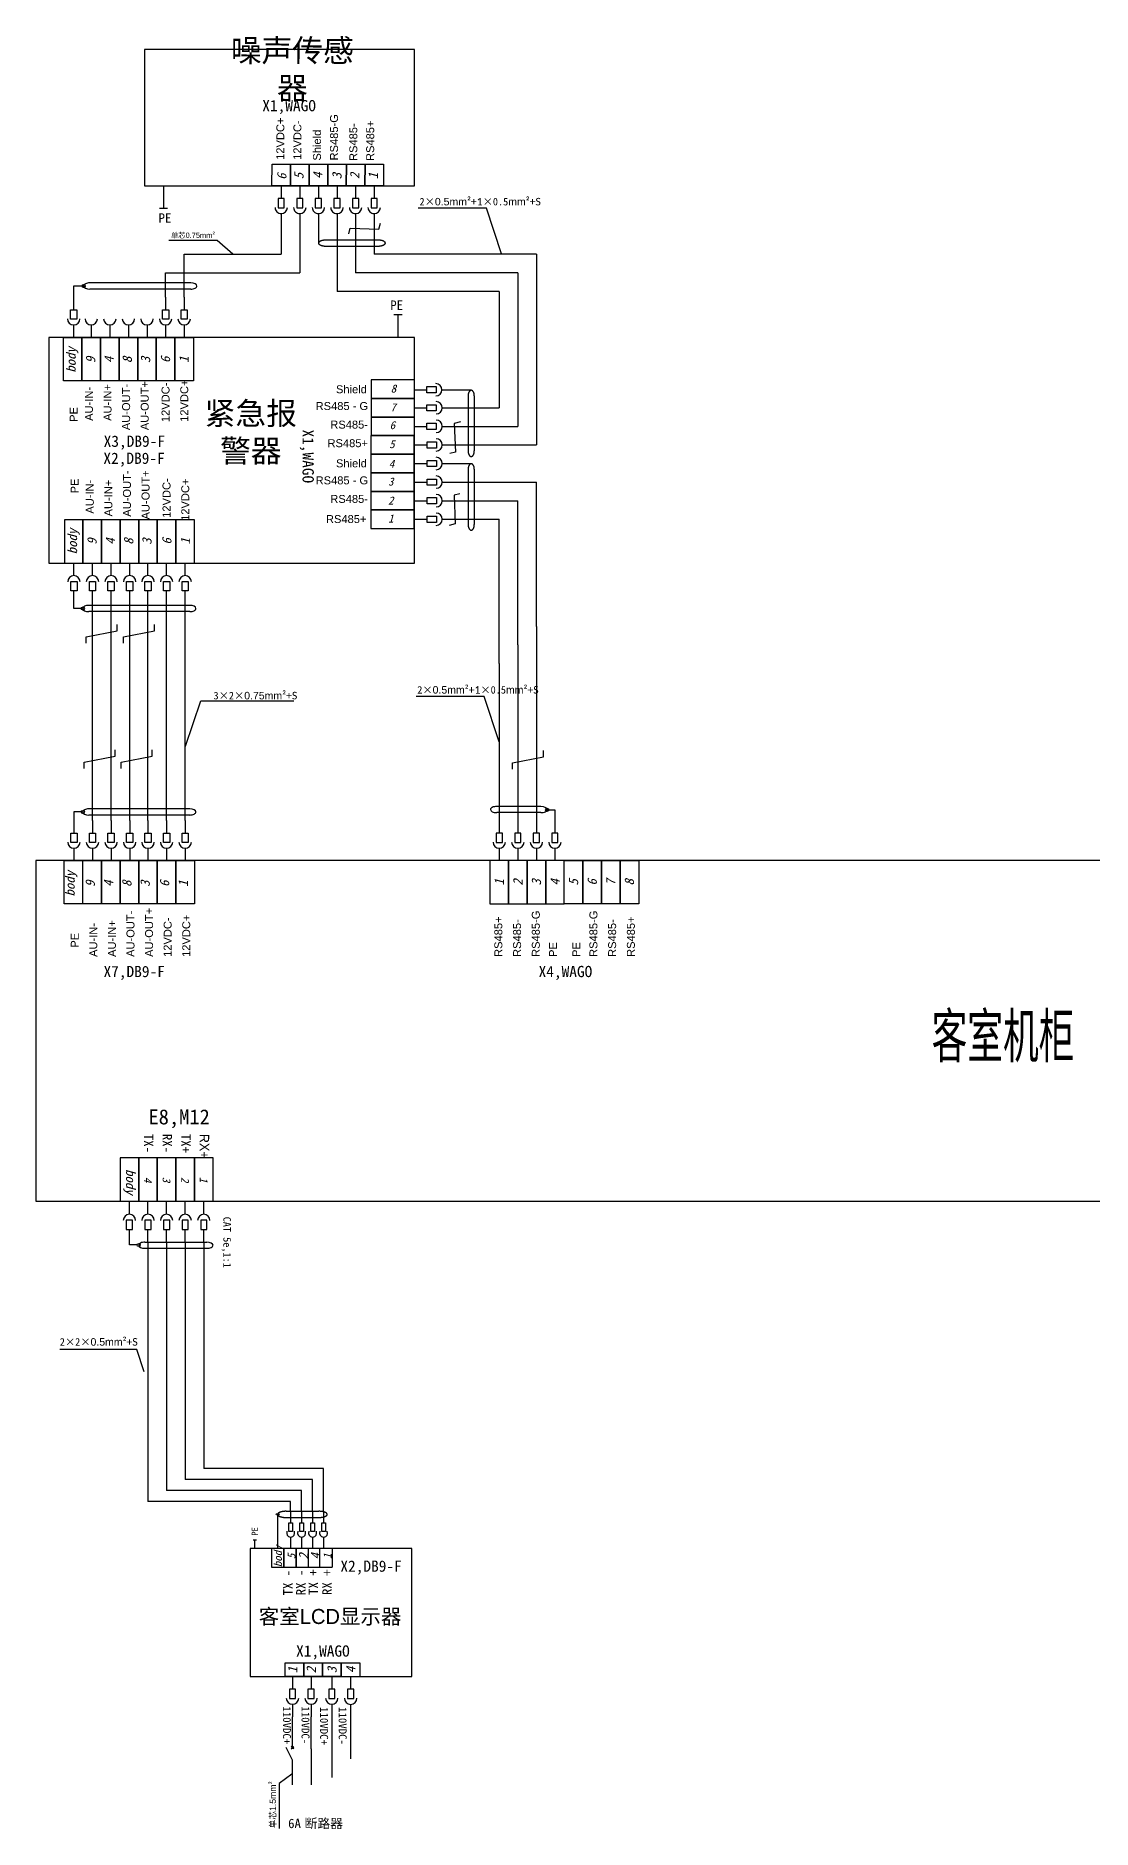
# Model space of a CAD drawing. Header units: millimetres. Extents: x -9110 to 102990, y -380 to 207980.
# Drawn here: x 20052 to 27552, y 13730 to 26469 of the extents above; entities that cross this region are included whole.
import ezdxf

# ---------------------------------------------------------------- set-up
doc = ezdxf.new("R2010")
doc.units = ezdxf.units.MM
doc.header["$LTSCALE"] = 1000
doc.header["$MEASUREMENT"] = 0
doc.linetypes.add('DASHED', pattern=[0.75, 0.5, -0.25])
doc.layers.add('电气', color=7, linetype='Continuous')
doc.layers.add('连接线', color=7, linetype='Continuous')
doc.styles.add('HORIZONTALGBCBIG', font='txt.shx', dxfattribs={"bigfont": 'gbcbig.shx'})
doc.styles.get("Standard").update_dxf_attribs({"font": 'simhei.ttf'})
doc.styles.add('STYLE1', font='txt.shx')
doc.dimstyles.get("Standard").update_dxf_attribs({"dimscale": 2, "dimtxt": 2.5, "dimasz": 2.5, "dimexe": 1.2, "dimexo": 0, "dimgap": 1.2, "dimtad": 0, "dimtih": 1, "dimtoh": 1, "dimzin": 12, "dimdsep": 46, "dimtxsty": 'STYLE1', "dimcen": 0.09, "dimadec": 0, "dimazin": 3, "dimtfac": 1, "dimtofl": 0, "dimtmove": 0, "dimatfit": 3, "dimfxl": 1.2, "dimtolj": 1, "dimtzin": 0, "dimarcsym": 0})

msp = doc.modelspace()

# ---------------------------------------------------------------- linework, layer by layer
at = {"color": 9, "linetype": 'Continuous'}
for p, q in [((21794, 25404), (21794, 25316)), ((21926, 25404), (21926, 25316)), ((22058, 25404), (22058, 25316)), ((22190, 25404), (22190, 25316)), ((22322, 25404), (22322, 25316)), ((22454, 25404), (22454, 25316)), ((21794, 25206), (21794, 25118)), ((21926, 25206), (21926, 25118)), ((22058, 25206), (22058, 25118)), ((22190, 25206), (22190, 25118)), ((22322, 25206), (22322, 25118)), ((22454, 25206), (22454, 25118)), ((20320, 24613), (20320, 24525)), ((20973, 24613), (20973, 24525)), ((21105, 24613), (21105, 24525)), ((20320, 24415), (20320, 24327)), ((20445, 24415), (20445, 24327)), ((20577, 24415), (20577, 24327)), ((20709, 24415), (20709, 24327)), ((20841, 24415), (20841, 24327)), ((20973, 24415), (20973, 24327)), ((21105, 24415), (21105, 24327)), ((22737, 23955), (22825, 23955)), ((22935, 23955), (23023, 23955)), ((22739, 23827), (22827, 23827)), ((22937, 23827), (23025, 23827)), ((22739, 23695), (22827, 23695)), ((22937, 23695), (23025, 23695)), ((22739, 23563), (22827, 23563)), ((22937, 23563), (23025, 23563)), ((22739, 23431), (22827, 23431)), ((22937, 23431), (23025, 23431)), ((22739, 23299), (22827, 23299)), ((22937, 23299), (23025, 23299)), ((22739, 23167), (22827, 23167)), ((22937, 23167), (23025, 23167)), ((22739, 23035), (22827, 23035)), ((22937, 23035), (23025, 23035)), ((20322, 22635), (20322, 22723)), ((20454, 22635), (20454, 22723)), ((20586, 22635), (20586, 22723)), ((20718, 22635), (20718, 22723)), ((20848, 22635), (20848, 22723)), ((20980, 22635), (20980, 22723)), ((21112, 22635), (21112, 22723)), ((20322, 22437), (20322, 22525)), ((20454, 22437), (20454, 22525)), ((20586, 22437), (20586, 22525)), ((20718, 22437), (20718, 22525)), ((20848, 22437), (20848, 22525)), ((20980, 22437), (20980, 22525)), ((21112, 22437), (21112, 22525)), ((20322, 20894), (20322, 20806)), ((20454, 20894), (20454, 20806)), ((20586, 20894), (20586, 20806)), ((20718, 20894), (20718, 20806)), ((20848, 20894), (20848, 20806)), ((20980, 20894), (20980, 20806)), ((21112, 20894), (21112, 20806)), ((23342, 20896), (23342, 20808)), ((23474, 20896), (23474, 20808)), ((23606, 20896), (23606, 20808)), ((23737, 20896), (23737, 20808)), ((20322, 20698), (20322, 20610)), ((20454, 20698), (20454, 20610)), ((20586, 20698), (20586, 20610)), ((20718, 20698), (20718, 20610)), ((20848, 20698), (20848, 20610)), ((20980, 20698), (20980, 20610)), ((21112, 20698), (21112, 20610)), ((23342, 20698), (23342, 20610)), ((23474, 20698), (23474, 20610)), ((23606, 20698), (23606, 20610)), ((23737, 20698), (23737, 20610)), ((20716, 18098), (20716, 18190)), ((20716, 18098), (20716, 18190)), ((20848, 18098), (20848, 18190)), ((20980, 18098), (20980, 18190)), ((21112, 18098), (21112, 18190)), ((21244, 18098), (21244, 18190)), ((20716, 17900), (20716, 17988)), ((20848, 17900), (20848, 17988)), ((20980, 17900), (20980, 17988)), ((21112, 17900), (21112, 17988)), ((21244, 17900), (21244, 17988))]:
    msp.add_line(p, q, dxfattribs=at)
for p, q in [((21794, 25118), (21794, 24917)), ((21926, 25118), (21926, 24785)), ((22190, 25118), (22190, 24653)), ((22322, 25118), (22322, 24785)), ((22454, 25118), (22454, 24917)), ((21105, 24917), (21794, 24917)), ((21105, 24613), (21105, 24917)), ((20973, 24613), (20973, 24785)), ((20973, 24785), (21926, 24785)), ((23026, 23827), (23342, 23827)), ((23026, 23695), (23474, 23695)), ((23025, 23563), (23606, 23563)), ((23026, 23299), (23606, 23299)), ((23606, 22274), (23606, 23299)), ((23026, 23167), (23474, 23167)), ((23474, 22142), (23474, 23167)), ((23025, 23035), (23342, 23035)), ((23342, 22010), (23342, 23035)), ((20454, 20894), (20454, 22437)), ((20586, 20894), (20586, 22437)), ((20718, 20894), (20718, 22437)), ((20848, 20894), (20848, 22437)), ((20980, 20894), (20980, 22437)), ((21112, 20894), (21112, 22437)), ((23606, 22274), (23606, 20896)), ((23474, 22142), (23474, 20896)), ((23342, 22010), (23342, 20896)), ((20848, 17900), (20848, 16057)), ((20980, 17900), (20980, 16135)), ((21112, 17900), (21112, 16213)), ((21244, 17900), (21244, 16291)), ((22017, 16213), (21112, 16213)), ((22095, 16291), (21244, 16291)), ((22017, 15987), (22017, 16213)), ((22095, 15987), (22095, 16291)), ((21861, 16057), (20848, 16057)), ((21939, 16135), (20980, 16135)), ((21861, 15987), (21861, 16057)), ((21939, 15987), (21939, 16135)), ((21813, 15591), (22156, 15591)), ((22153, 14528), (22153, 14096)), ((22287, 14528), (22287, 14230))]:
    msp.add_line(p, q)
at = {"color": 112, "linetype": 'DASHED'}
for p, q in [((22100, 25019), (22492, 25019)), ((22100, 24975), (22492, 24975)), ((23121, 23912), (23121, 23520)), ((23165, 23912), (23165, 23520)), ((23121, 23390), (23121, 22997)), ((23165, 23390), (23165, 22997)), ((21828, 15988), (22062, 15988)), ((21828, 15944), (22062, 15944))]:
    msp.add_line(p, q, dxfattribs=at)
at = {"color": 112, "linetype": 'Continuous'}
for p, q in [((21151, 24714), (20435, 24714)), ((21151, 24670), (20436, 24670)), ((21144, 22423), (20428, 22423)), ((21144, 22379), (20429, 22379)), ((21144, 20978), (20428, 20978)), ((21144, 20934), (20429, 20934)), ((23638, 20995), (23324, 20995)), ((23638, 20951), (23324, 20951)), ((20826, 17900), (21266, 17900)), ((20826, 17856), (21266, 17856)), ((21769, 15723), (21769, 15967))]:
    msp.add_line(p, q, dxfattribs=at)
at = {"color": 165, "linetype": 'Continuous'}
for p, q in [((21861, 15987), (21861, 15908)), ((21939, 15987), (21939, 15908)), ((22017, 15987), (22017, 15908)), ((22095, 15987), (22095, 15908)), ((21861, 15805), (21861, 15723)), ((21939, 15805), (21939, 15723)), ((22017, 15805), (22017, 15723)), ((22095, 15805), (22095, 15723))]:
    msp.add_line(p, q, dxfattribs=at)
at = {"color": 2}
for p, q in [((21594, 15786), (21618, 15786)), ((21606, 15723), (21606, 15786))]:
    msp.add_line(p, q, dxfattribs=at)
at = {"color": 7, "linetype": 'Continuous'}
for p, q in [((21823, 14911), (22219, 14911)), ((21874, 14815), (21874, 14727)), ((22006, 14815), (22006, 14727)), ((22153, 14815), (22153, 14727)), ((22287, 14814), (22287, 14726)), ((21874, 14617), (21874, 14529)), ((22006, 14617), (22006, 14529)), ((22153, 14617), (22153, 14529)), ((22287, 14616), (22287, 14528))]:
    msp.add_line(p, q, dxfattribs=at)
msp.add_lwpolyline([(20824, 25404), (22740, 25404), (22740, 26372), (20824, 26372)], close=True)
at = {"color": 9, "linetype": 'Continuous'}
for points in [[(21728, 25404), (21729, 25558), (21861, 25558), (21860, 25404)], [(21860, 25404), (21861, 25558), (21993, 25558), (21992, 25404)], [(21992, 25404), (21993, 25558), (22125, 25558), (22124, 25404)], [(22124, 25404), (22125, 25558), (22257, 25558), (22256, 25404)], [(22256, 25404), (22257, 25558), (22389, 25558), (22388, 25404)], [(22388, 25404), (22389, 25558), (22521, 25558), (22520, 25404)], [(21772, 25248), (21816, 25248), (21816, 25314), (21772, 25314)], [(21904, 25247), (21948, 25247), (21948, 25313), (21904, 25313)], [(22036, 25247), (22080, 25247), (22080, 25313), (22036, 25313)], [(22168, 25248), (22212, 25248), (22212, 25314), (22168, 25314)], [(22300, 25248), (22344, 25248), (22344, 25314), (22300, 25314)], [(22432, 25248), (22476, 25248), (22476, 25314), (22432, 25314)], [(20342, 24457), (20298, 24457), (20298, 24523), (20342, 24523)], [(20995, 24457), (20951, 24457), (20951, 24523), (20995, 24523)], [(21127, 24457), (21083, 24457), (21083, 24523), (21127, 24523)], [(22740, 24327), (20144, 24327), (20144, 22723), (22740, 22723)], [(20247, 24019), (20247, 24327), (20379, 24327), (20379, 24019)], [(20379, 24019), (20379, 24327), (20511, 24327), (20511, 24019)], [(20511, 24019), (20511, 24327), (20643, 24327), (20643, 24019)], [(20643, 24019), (20643, 24327), (20775, 24327), (20775, 24019)], [(20775, 24019), (20775, 24327), (20907, 24327), (20907, 24019)], [(20907, 24019), (20907, 24327), (21039, 24327), (21039, 24019)], [(21039, 24019), (21039, 24327), (21171, 24327), (21171, 24019)], [(22740, 24025), (22432, 24025), (22432, 23893), (22740, 23893)], [(22893, 23977), (22893, 23933), (22827, 23933), (22827, 23977)], [(22740, 23893), (22432, 23893), (22432, 23761), (22740, 23761)], [(22895, 23849), (22895, 23805), (22829, 23805), (22829, 23849)], [(22740, 23761), (22432, 23761), (22432, 23629), (22740, 23629)], [(22895, 23717), (22895, 23673), (22829, 23673), (22829, 23717)], [(22739, 23629), (22431, 23629), (22431, 23497), (22739, 23497)], [(22896, 23585), (22896, 23541), (22830, 23541), (22830, 23585)], [(22739, 23497), (22431, 23497), (22431, 23365), (22739, 23365)], [(22896, 23453), (22896, 23409), (22830, 23409), (22830, 23453)], [(22739, 23365), (22431, 23365), (22431, 23233), (22739, 23233)], [(22896, 23321), (22896, 23277), (22830, 23277), (22830, 23321)], [(22739, 23233), (22431, 23233), (22431, 23101), (22739, 23101)], [(22896, 23189), (22896, 23145), (22830, 23145), (22830, 23189)], [(22739, 23101), (22431, 23101), (22431, 22969), (22739, 22969)], [(20254, 23031), (20254, 22723), (20386, 22723), (20386, 23031)], [(20386, 23031), (20386, 22723), (20518, 22723), (20518, 23031)], [(20518, 23031), (20518, 22723), (20650, 22723), (20650, 23031)], [(20650, 23031), (20650, 22723), (20782, 22723), (20782, 23031)], [(20782, 23031), (20782, 22723), (20914, 22723), (20914, 23031)], [(20914, 23031), (20914, 22723), (21046, 22723), (21046, 23031)], [(21046, 23031), (21046, 22723), (21178, 22723), (21178, 23031)], [(22896, 23057), (22896, 23013), (22830, 23013), (22830, 23057)], [(20300, 22593), (20344, 22593), (20344, 22527), (20300, 22527)], [(20432, 22593), (20476, 22593), (20476, 22527), (20432, 22527)], [(20564, 22593), (20608, 22593), (20608, 22527), (20564, 22527)], [(20696, 22593), (20740, 22593), (20740, 22527), (20696, 22527)], [(20826, 22593), (20870, 22593), (20870, 22527), (20826, 22527)], [(20958, 22593), (21002, 22593), (21002, 22527), (20958, 22527)], [(21090, 22593), (21134, 22593), (21134, 22527), (21090, 22527)], [(20344, 20740), (20300, 20740), (20300, 20806), (20344, 20806)], [(20476, 20740), (20432, 20740), (20432, 20806), (20476, 20806)], [(20608, 20740), (20564, 20740), (20564, 20806), (20608, 20806)], [(20740, 20740), (20696, 20740), (20696, 20806), (20740, 20806)], [(20870, 20740), (20826, 20740), (20826, 20806), (20870, 20806)], [(21002, 20740), (20958, 20740), (20958, 20806), (21002, 20806)], [(21134, 20740), (21090, 20740), (21090, 20806), (21134, 20806)], [(23320, 20740), (23364, 20740), (23364, 20806), (23320, 20806)], [(23452, 20740), (23496, 20740), (23496, 20806), (23452, 20806)], [(23584, 20740), (23628, 20740), (23628, 20806), (23584, 20806)], [(23715, 20740), (23759, 20740), (23759, 20806), (23715, 20806)], [(20252, 20302), (20252, 20610), (20384, 20610), (20384, 20302)], [(20386, 20302), (20386, 20610), (20518, 20610), (20518, 20302)], [(20518, 20302), (20518, 20610), (20650, 20610), (20650, 20302)], [(20650, 20302), (20650, 20610), (20782, 20610), (20782, 20302)], [(20782, 20302), (20782, 20610), (20914, 20610), (20914, 20302)], [(20914, 20302), (20914, 20610), (21046, 20610), (21046, 20302)], [(21046, 20302), (21046, 20610), (21178, 20610), (21178, 20302)], [(23408, 20302), (23408, 20610), (23276, 20610), (23276, 20302)], [(23540, 20302), (23540, 20610), (23408, 20610), (23408, 20302)], [(23672, 20302), (23672, 20610), (23540, 20610), (23540, 20302)], [(23804, 20302), (23804, 20610), (23672, 20610), (23672, 20302)], [(23804, 20302), (23804, 20610), (23936, 20610), (23936, 20302)], [(23936, 20302), (23936, 20610), (24068, 20610), (24068, 20302)], [(24068, 20302), (24068, 20610), (24200, 20610), (24200, 20302)], [(24200, 20302), (24200, 20610), (24332, 20610), (24332, 20302)], [(20650, 18498), (20650, 18190), (20782, 18190), (20782, 18498)], [(20782, 18498), (20782, 18190), (20914, 18190), (20914, 18498)], [(20914, 18498), (20914, 18190), (21046, 18190), (21046, 18498)], [(21046, 18498), (21046, 18190), (21178, 18190), (21178, 18498)], [(21178, 18498), (21178, 18190), (21310, 18190), (21310, 18498)], [(20738, 18056), (20694, 18056), (20694, 17990), (20738, 17990)], [(20870, 18056), (20826, 18056), (20826, 17990), (20870, 17990)], [(21002, 18056), (20958, 18056), (20958, 17990), (21002, 17990)], [(21134, 18056), (21090, 18056), (21090, 17990), (21134, 17990)], [(21266, 18056), (21222, 18056), (21222, 17990), (21266, 17990)]]:
    msp.add_lwpolyline(points, close=True, dxfattribs=at)
for points in [[(22273, 25062), (22284, 25104), (22487, 25095), (22498, 25138)], [(23066, 23726), (23023, 23715), (23032, 23512), (22990, 23501)], [(23063, 23216), (23021, 23205), (23029, 23002), (22987, 22991)], [(20410, 22155), (20410, 22199), (20630, 22243), (20630, 22287)], [(20674, 22155), (20674, 22199), (20894, 22243), (20894, 22287)], [(20394, 21265), (20394, 21309), (20614, 21353), (20614, 21397)], [(20658, 21265), (20658, 21309), (20878, 21353), (20878, 21397)], [(23436, 21260), (23436, 21304), (23656, 21348), (23656, 21392)]]:
    msp.add_lwpolyline(points, dxfattribs=at)
at = {"color": 112, "linetype": 'Continuous'}
for points in [[(20391, 24692), (20320, 24692), (20320, 24613)], [(20384, 22401), (20322, 22401), (20322, 22478)], [(20384, 20956), (20322, 20956), (20322, 20894)], [(23682, 20971), (23737, 20971), (23737, 20896)], [(20771, 17880), (20716, 17880), (20716, 17955)]]:
    msp.add_lwpolyline(points, dxfattribs=at)
at = {"color": 7, "linetype": 'Continuous'}
for points in [[(20052, 18190), (33787, 18190), (33787, 20610), (20052, 20610)], [(22722, 14815), (22722, 15723), (21574, 15723), (21574, 14815)], [(21852, 14658), (21896, 14658), (21896, 14724), (21852, 14724)], [(21984, 14658), (22028, 14658), (22028, 14724), (21984, 14724)], [(22131, 14658), (22175, 14658), (22175, 14724), (22131, 14724)], [(22265, 14658), (22309, 14658), (22309, 14724), (22265, 14724)]]:
    msp.add_lwpolyline(points, close=True, dxfattribs=at)
at = {"color": 165, "linetype": 'Continuous'}
for points in [[(21874, 15844), (21848, 15844), (21848, 15906), (21874, 15906)], [(21952, 15844), (21926, 15844), (21926, 15906), (21952, 15906)], [(22030, 15844), (22004, 15844), (22004, 15906), (22030, 15906)], [(22108, 15844), (22082, 15844), (22082, 15906), (22108, 15906)]]:
    msp.add_lwpolyline(points, close=True, dxfattribs=at)
at = {"color": 7, "linetype": 'ByBlock', "ltscale": 0.5}
for points in [[(21813, 15723), (21725, 15723), (21725, 15591), (21813, 15591)], [(21900, 15723), (21813, 15723), (21813, 15591), (21900, 15591)]]:
    msp.add_lwpolyline(points, close=True, dxfattribs=at)
for points in [[(21813, 15591), (21813, 15724)], [(21900, 15724), (21900, 15591)], [(21986, 15724), (21986, 15591)], [(22069, 15591), (22069, 15724)], [(22156, 15724), (22156, 15591)]]:
    msp.add_lwpolyline(points)
at = {"color": 7, "linetype": 'Continuous'}
for points in [[(21955, 14911), (21955, 14814), (21823, 14814), (21823, 14911)], [(22087, 14911), (22087, 14814), (21955, 14814), (21955, 14911)], [(22219, 14911), (22219, 14814), (22087, 14814), (22087, 14911)], [(22219, 14814), (22219, 14911), (22351, 14911), (22351, 14814)]]:
    msp.add_lwpolyline(points, dxfattribs=at)
at = {"color": 112, "linetype": 'Continuous'}
for centre in [(20391, 24692), (20385, 22401), (20385, 20956), (23682, 20971), (20782, 17880)]:
    msp.add_circle(centre, 11, dxfattribs=at)
at = {"color": 9, "linetype": 'Continuous'}
for centre, start, end in [((21794, 25250), 180.0597, 270.0597), ((21794, 25250), 270.0597, 0.0597), ((21926, 25250), 180.0597, 270.0597), ((21926, 25250), 270.0597, 0.0597), ((22058, 25250), 180.0597, 270.0597), ((22058, 25250), 270.0597, 0.0597), ((22190, 25250), 180.0597, 270.0597), ((22190, 25250), 270.0597, 0.0597), ((22322, 25250), 180.0597, 270.0597), ((22322, 25250), 270.0597, 0.0597), ((22454, 25250), 180.0597, 270.0597), ((22454, 25250), 270.0597, 0.0597), ((20320, 24459), 180, 270), ((20320, 24459), 270, 0), ((20445, 24459), 180, 270), ((20445, 24459), 270, 0), ((20577, 24459), 180, 270), ((20577, 24459), 270, 0), ((20709, 24459), 180, 270), ((20709, 24459), 270, 0), ((20841, 24459), 180, 270), ((20841, 24459), 270, 0), ((20973, 24459), 180, 270), ((20973, 24459), 270, 0), ((21105, 24459), 180, 270), ((21105, 24459), 270, 0), ((22891, 23955), 0, 90), ((22891, 23955), 270, 0), ((22893, 23827), 0, 90), ((22893, 23827), 270, 0), ((22893, 23695), 0, 90), ((22893, 23695), 270, 0), ((22893, 23563), 0, 90), ((22893, 23563), 270, 0), ((22893, 23431), 0, 90), ((22893, 23431), 270, 0), ((22893, 23299), 0, 90), ((22893, 23299), 270, 0), ((22893, 23167), 0, 90), ((22893, 23167), 270, 0), ((22893, 23035), 0, 90), ((22893, 23035), 270, 0), ((20322, 22591), 90, 180), ((20322, 22591), 0, 90), ((20454, 22591), 90, 180), ((20454, 22591), 0, 90), ((20586, 22591), 90, 180), ((20586, 22591), 0, 90), ((20718, 22591), 90, 180), ((20718, 22591), 0, 90), ((20848, 22591), 90, 180), ((20848, 22591), 0, 90), ((20980, 22591), 90, 180), ((20980, 22591), 0, 90), ((21112, 22591), 90, 180), ((21112, 22591), 0, 90), ((20322, 20742), 180, 270), ((20322, 20742), 270, 0), ((20454, 20742), 180, 270), ((20454, 20742), 270, 0), ((20586, 20742), 180, 270), ((20586, 20742), 270, 0), ((20718, 20742), 180, 270), ((20718, 20742), 270, 0), ((20848, 20742), 180, 270), ((20848, 20742), 270, 0), ((20980, 20742), 180, 270), ((20980, 20742), 270, 0), ((21112, 20742), 180, 270), ((21112, 20742), 270, 0), ((23342, 20742), 180, 270), ((23342, 20742), 270, 0), ((23474, 20742), 180, 270), ((23474, 20742), 270, 0), ((23606, 20742), 180, 270), ((23606, 20742), 270, 0), ((23737, 20742), 180, 270), ((23737, 20742), 270, 0), ((20716, 18054), 90, 180), ((20716, 18054), 0, 90), ((20848, 18054), 90, 180), ((20848, 18054), 0, 90), ((20980, 18054), 90, 180), ((20980, 18054), 0, 90), ((21112, 18054), 90, 180), ((21112, 18054), 0, 90), ((21244, 18054), 90, 180), ((21244, 18054), 0, 90)]:
    msp.add_arc(centre, 44, start, end, dxfattribs=at)
at = {"color": 7, "linetype": 'Continuous'}
for centre, start, end in [((21874, 14661), 180, 270), ((21874, 14661), 270, 0), ((22006, 14661), 180, 270), ((22006, 14661), 270, 0), ((22153, 14661), 180, 270), ((22153, 14661), 270, 0), ((22287, 14660), 180, 270), ((22287, 14660), 270, 0)]:
    msp.add_arc(centre, 44, start, end, dxfattribs=at)
at = {"color": 112, "linetype": 'DASHED', "extrusion": (0, 0, -1)}
for centre, major_axis, start_param, end_param in [((22100, 24997), (-39.2, 0), 0, 1.570796), ((22100, 24997), (-39.2, 0), 4.712389, 6.283185), ((22492, 24997), (39.2, 0), 4.712389, 6.283185), ((22492, 24997), (39.2, 0), 0, 1.570796)]:
    msp.add_ellipse(centre, major_axis=major_axis, ratio=0.560748, start_param=start_param, end_param=end_param, dxfattribs=at)
at = {"color": 112, "linetype": 'Continuous'}
for centre, major_axis, start_param, end_param in [((20435, 24692), (44, 0), 1.570796, 3.141593), ((21151, 24692), (-44, 0), 3.141593, 4.712389), ((20435, 24692), (44, 0), 3.141593, 4.712389), ((21151, 24692), (-44, 0), 1.570796, 3.141593), ((20428, 22401), (44, 0), 1.570796, 3.141593), ((21144, 22401), (-44, 0), 3.141593, 4.712389), ((20428, 22401), (44, 0), 3.141593, 4.712389), ((21144, 22401), (-44, 0), 1.570796, 3.141593), ((20428, 20956), (44, 0), 1.570796, 3.141593), ((20428, 20956), (44, 0), 3.141593, 4.712389), ((21144, 20956), (-44, 0), 3.141593, 4.712389), ((21144, 20956), (-44, 0), 1.570796, 3.141593), ((23324, 20973), (44, 0), 1.570796, 3.141593), ((23324, 20973), (44, 0), 3.141593, 4.712389), ((23638, 20973), (-44, 0), 3.141593, 4.712389), ((23638, 20973), (-44, 0), 1.570796, 3.141593), ((20826, 17878), (44, 0), 1.570796, 3.141593), ((20826, 17878), (44, 0), 3.141593, 4.712389), ((21266, 17878), (-44, 0), 3.141593, 4.712389), ((21266, 17878), (-44, 0), 1.570796, 3.141593)]:
    msp.add_ellipse(centre, major_axis=major_axis, ratio=0.5, start_param=start_param, end_param=end_param, dxfattribs=at)
at = {"color": 112, "linetype": 'DASHED'}
for centre, major_axis, ratio, start_param, end_param in [((23143, 23912), (0, 39.2), 0.560748, 0, 1.570796), ((23143, 23912), (0, 39.2), 0.560748, 4.712389, 6.283185), ((23143, 23520), (0, -39.2), 0.560748, 4.712389, 6.283185), ((23143, 23520), (0, -39.2), 0.560748, 0, 1.570796), ((23143, 23390), (0, 39.2), 0.560748, 0, 1.570796), ((23143, 23390), (0, 39.2), 0.560748, 4.712389, 6.283185), ((23143, 22997), (0, -39.2), 0.560748, 4.712389, 6.283185), ((23143, 22997), (0, -39.2), 0.560748, 0, 1.570796), ((21829, 15966), (-60.5, 0), 0.363636, 4.712389, 6.283185), ((21829, 15966), (-60.5, 0), 0.363636, 0, 1.570796), ((22060, 15966), (60.5, 0), 0.363636, 0, 1.570796), ((22060, 15966), (60.5, 0), 0.363636, 4.712389, 6.283185)]:
    msp.add_ellipse(centre, major_axis=major_axis, ratio=ratio, start_param=start_param, end_param=end_param, dxfattribs=at)
at = {"color": 3, "linetype": 'Continuous'}
msp.add_ellipse((21769, 15967), major_axis=(-11.3, 0), ratio=0.5, dxfattribs=at)
at = {"color": 165, "linetype": 'Continuous'}
for centre, major_axis in [((21874, 15842), (-37.2, -23.4)), ((21848, 15842), (37.2, -23.4)), ((21952, 15842), (-37.2, -23.4)), ((21926, 15842), (37.2, -23.4)), ((22030, 15842), (-37.2, -23.4)), ((22004, 15842), (37.2, -23.4)), ((22108, 15842), (-37.2, -23.4)), ((22082, 15842), (37.2, -23.4))]:
    msp.add_ellipse(centre, major_axis=major_axis, ratio=0.784182, start_param=5.497787, end_param=7.068583, dxfattribs=at)
at = {"layer": '电气', "linetype": 'Continuous'}
for p, q in [((21874, 14221), (21830, 14309)), ((21883, 14300), (21865, 14318)), ((21865, 14300), (21883, 14318)), ((21874, 14045), (21874, 14221))]:
    msp.add_line(p, q, dxfattribs=at)
at = {"layer": '连接线', "color": 2, "linetype": 'Continuous'}
for p, q in [((20958, 25404), (20958, 25245)), ((20929, 25245), (20987, 25245)), ((22653, 24487), (22594, 24487)), ((22653, 24487), (22594, 24487)), ((22624, 24327), (22624, 24487)), ((22624, 24327), (22624, 24487))]:
    msp.add_line(p, q, dxfattribs=at)
at = {"layer": '连接线', "color": 7, "linetype": 'Continuous'}
for p, q in [((21874, 14300), (21874, 14528)), ((22006, 14300), (22006, 14528))]:
    msp.add_line(p, q, dxfattribs=at)
at = {"layer": '连接线', "linetype": 'Continuous'}
msp.add_line((22006, 14300), (22006, 14045), dxfattribs=at)
for points in [[(22058, 25118), (22058, 25057), (22058, 24997)], [(23606, 24917), (22454, 24917)], [(23606, 24917), (23606, 23822), (23606, 23822), (23606, 23563)], [(23474, 24785), (22361, 24785), (22361, 24785), (22322, 24785)], [(23474, 24785), (23474, 23734), (23474, 23734), (23474, 23695)], [(23342, 24653), (22449, 24653), (22449, 24653), (22190, 24653)], [(23342, 24653), (23342, 23827)], [(23022, 23954), (23083, 23954), (23143, 23954)], [(23022, 23431), (23083, 23431), (23143, 23431)]]:
    msp.add_lwpolyline(points, dxfattribs=at)

# ---------------------------------------------------------------- texts
at = {"style": 'HORIZONTALGBCBIG'}
for s, insert, char_height, width, attachment_point, rotation in [('{\\fSystem|b0|i0|c134|p34;噪声传感器\\P}', (21873, 26223), 160.07, 902, 5, 359.9403), ('{\\fSimSun|b0|i0|c134|p2;\\H1x;\\C7;X1,WAGO}', (21850, 25963), 80.04, 902, 5, 359.9403), ('{\\fArial|b0|i0|c0|p34;\\C7;12VDC+}', (21788, 25588), 56.5, 395.45, 4, 89.9403), ('{\\fArial|b0|i0|c0|p34;\\C7;12VDC-}', (21909, 25588), 56.5, 404.8, 4, 89.9403), ('{\\fArial|b0|i0|c0|p34;\\C7;RS485-G}', (22169, 25584), 56.5, 404.8, 4, 89.9403), ('{\\fArial|b0|i0|c0|p34;\\C7;RS485+}', (22426, 25580), 56.5, 404.8, 4, 89.9403), ('{\\fArial|b0|i0|c0|p34;\\C7;Shield }', (22048, 25583), 56.5, 395.45, 4, 89.9403), ('{\\fArial|b0|i0|c0|p34;\\C7;RS485-}', (22306, 25580), 56.5, 395.45, 4, 89.9403), ('{\\fSimSun|b0|i1|c134|p2;\\C7;6}', (21798, 25469), 66.7, 308, 5, 90), ('{\\fSimSun|b0|i1|c134|p2;\\C7;5}', (21920, 25473), 66.7, 308, 5, 90), ('{\\fSimSun|b0|i1|c134|p2;\\C7;4}', (22053, 25476), 66.7, 308, 5, 90), ('{\\fSimSun|b0|i1|c134|p2;\\C7;3}', (22190, 25473), 66.7, 308, 5, 90), ('{\\fSimSun|b0|i1|c134|p2;\\C7;2}', (22316, 25474), 66.7, 308, 5, 90), ('{\\fSimSun|b0|i1|c134|p2;\\C7;1}', (22447, 25473), 66.7, 308, 5, 90), ('{\\fSimSun|b0|i1|c134|p2;\\C7;body}', (20311, 24167), 66.7, 308, 5, 90), ('{\\fSimSun|b0|i1|c134|p2;\\C7;9}', (20441, 24167), 66.7, 308, 5, 90), ('{\\fSimSun|b0|i1|c134|p2;\\C7;4}', (20571, 24167), 66.7, 308, 5, 90), ('{\\fSimSun|b0|i1|c134|p2;\\C7;8}', (20701, 24167), 66.7, 308, 5, 90), ('{\\fSimSun|b0|i1|c134|p2;\\C7;3}', (20831, 24167), 66.7, 308, 5, 90), ('{\\fSimSun|b0|i1|c134|p2;\\H1x;\\C7;6}', (20972, 24168), 66.7, 308, 5, 90), ('{\\fSimSun|b0|i1|c134|p2;\\H1x;\\C7;1}', (21104, 24168), 66.7, 308, 5, 90), ('{\\fArial|b0|i0|c0|p34;\\C7;AU-IN\\H1x;-}', (20429, 23734), 56.5, 440, 4, 90), ('{\\fArial|b0|i0|c0|p34;\\C7;AU-IN\\H1x;+}', (20561, 23734), 56.5, 440, 4, 90), ('{\\fArial|b0|i0|c0|p34;\\C7;AU-OUT\\H1x;-}', (20693, 23668), 56.5, 440, 4, 90), ('{\\fArial|b0|i0|c0|p34;\\C7;AU-OUT\\H1x;+}', (20825, 23668), 56.5, 440, 4, 90), ('{\\fArial|b0|i0|c0|p34;\\H1x;\\C7;12VDC-}', (20973, 23725), 56.5, 268.4, 4, 90), ('{\\fArial|b0|i0|c0|p34;\\H1x;\\C7;12VDC+}', (21106, 23727), 56.5, 290.4, 4, 90), ('{\\fArial|b0|i0|c0|p34;\\C7;PE}', (20320, 23727), 56.5, 220, 4, 90), ('{\\fSimSun|b0|i0|c134|p2;\\H1x;\\C7;X1,WAGO}', (21975, 23482), 80.04, 902, 5, 270), ('{\\fArial|b0|i0|c0|p34;\\C7;PE}', (20327, 23324), 56.5, 220, 6, 90), ('{\\fArial|b0|i0|c0|p34;\\C7;AU-IN\\H1x;-}', (20435, 23316), 56.5, 440, 6, 90), ('{\\fArial|b0|i0|c0|p34;\\C7;AU-IN\\H1x;+}', (20567, 23316), 56.5, 440, 6, 90), ('{\\fArial|b0|i0|c0|p34;\\C7;AU-OUT\\H1x;-}', (20699, 23382), 56.5, 440, 6, 90), ('{\\fArial|b0|i0|c0|p34;\\C7;AU-OUT\\H1x;+}', (20831, 23382), 56.5, 440, 6, 90), ('{\\fArial|b0|i0|c0|p34;\\H1x;\\C7;12VDC-}', (20980, 23326), 56.5, 268.4, 6, 90), ('{\\fArial|b0|i0|c0|p34;\\H1x;\\C7;12VDC+}', (21113, 23324), 56.5, 290.4, 6, 90), ('{\\fSimSun|b0|i1|c134|p2;\\C7;body}', (20321, 22877), 66.7, 308, 5, 90), ('{\\fSimSun|b0|i1|c134|p2;\\C7;9}', (20451, 22877), 66.7, 308, 5, 90), ('{\\fSimSun|b0|i1|c134|p2;\\C7;4}', (20581, 22877), 66.7, 308, 5, 90), ('{\\fSimSun|b0|i1|c134|p2;\\C7;8}', (20711, 22877), 66.7, 308, 5, 90), ('{\\fSimSun|b0|i1|c134|p2;\\C7;3}', (20841, 22877), 66.7, 308, 5, 90), ('{\\fSimSun|b0|i1|c134|p2;\\H1x;\\C7;6}', (20982, 22878), 66.7, 308, 5, 90), ('{\\fSimSun|b0|i1|c134|p2;\\H1x;\\C7;1}', (21114, 22878), 66.7, 308, 5, 90), ('{\\fSimSun|b0|i1|c134|p2;\\C7;body}', (20304, 20446), 66.7, 308, 5, 90), ('{\\fSimSun|b0|i1|c134|p2;\\C7;9}', (20438, 20446), 66.7, 308, 5, 90), ('{\\fSimSun|b0|i1|c134|p2;\\C7;4}', (20568, 20446), 66.7, 308, 5, 90), ('{\\fSimSun|b0|i1|c134|p2;\\C7;8}', (20698, 20446), 66.7, 308, 5, 90), ('{\\fSimSun|b0|i1|c134|p2;\\C7;3}', (20828, 20446), 66.7, 308, 5, 90), ('{\\fSimSun|b0|i1|c134|p2;\\H1x;\\C7;6}', (20966, 20446), 66.7, 308, 5, 90), ('{\\fSimSun|b0|i1|c134|p2;\\H1x;\\C7;1}', (21098, 20446), 66.7, 308, 5, 90), ('{\\fSimSun|b0|i1|c134|p2;\\H1x;\\C7;1}', (23342, 20456), 66.7, 308, 5, 90), ('{\\fSimSun|b0|i1|c134|p2;\\H1x;\\C7;2}', (23474, 20456), 66.7, 308, 5, 90), ('{\\fSimSun|b0|i1|c134|p2;\\C7;3}', (23606, 20456), 66.7, 308, 5, 90), ('{\\fSimSun|b0|i1|c134|p2;\\C7;4}', (23738, 20456), 66.7, 308, 5, 90), ('{\\fSimSun|b0|i1|c134|p2;\\C7;5}', (23870, 20456), 66.7, 308, 5, 90), ('{\\fSimSun|b0|i1|c134|p2;\\C7;6}', (24002, 20456), 66.7, 308, 5, 90), ('{\\fSimSun|b0|i1|c134|p2;\\C7;7}', (24134, 20456), 66.7, 308, 5, 90), ('{\\fSimSun|b0|i1|c134|p2;\\C7;8}', (24266, 20456), 66.7, 308, 5, 90), ('{\\fArial|b0|i0|c0|p34;\\C7;AU-OUT\\H1x;+}', (20856, 19926), 56.5, 440, 4, 90), ('{\\fArial|b0|i0|c0|p34;\\C7;AU-IN\\H1x;-}', (20460, 19926), 56.5, 440, 4, 90), ('{\\fArial|b0|i0|c0|p34;\\C7;AU-IN\\H1x;+}', (20592, 19926), 56.5, 440, 4, 90), ('{\\fArial|b0|i0|c0|p34;\\C7;AU-OUT\\H1x;-}', (20724, 19926), 56.5, 440, 4, 90), ('{\\fArial|b0|i0|c0|p34;\\H1x;\\C7;12VDC-}', (20988, 19926), 56.5, 440, 4, 90), ('{\\fArial|b0|i0|c0|p34;\\H1x;\\C7;12VDC+}', (21120, 19926), 56.5, 440, 4, 90), ('{\\fArial|b0|i0|c0|p34;\\H1x;\\C7;RS485+}', (23336, 19926), 56.5, 440, 4, 90), ('{\\fArial|b0|i0|c0|p34;\\H1x;\\C7;RS485-}', (23469, 19926), 56.5, 440, 4, 90), ('{\\fArial|b0|i0|c0|p34;\\H1x;\\C7;RS485-G}', (23602, 19926), 56.5, 440, 4, 90), ('{\\fArial|b0|i0|c0|p34;\\H1x;\\C7;RS485-G}', (24011, 19926), 56.5, 440, 4, 90), ('{\\fArial|b0|i0|c0|p34;\\H1x;\\C7;RS485-}', (24144, 19926), 56.5, 440, 4, 90), ('{\\fArial|b0|i0|c0|p34;\\H1x;\\C7;RS485+}', (24277, 19926), 56.5, 440, 4, 90), ('{\\fArial|b0|i0|c0|p34;\\C7;PE}', (20328, 19992), 56.5, 440, 4, 90), ('{\\fArial|b0|i0|c0|p34;\\C7;PE}', (23724, 19926), 56.5, 440, 4, 90), ('{\\fArial|b0|i0|c0|p34;\\C7;PE}', (23889, 19926), 56.5, 440, 4, 90), ('\\pxqc;{\\fSimSun|b0|i1|c134|p2;\\H1x;\\C7;body}', (20716, 18482), 66.7, 308, 4, 270), ('{\\fSimSun|b0|i1|c134|p2;\\C7;4}', (20848, 18344), 56.5, 308, 5, 270), ('{\\fSimSun|b0|i1|c134|p2;\\C7;3}', (20980, 18344), 56.5, 308, 5, 270), ('{\\fSimSun|b0|i1|c134|p2;\\C7;2}', (21112, 18344), 56.5, 308, 5, 270), ('{\\fSimSun|b0|i1|c134|p2;\\C7;1}', (21244, 18344), 56.5, 308, 5, 270), ('{\\fSimSun|b0|i0|c134|p2;\\H1x;\\C7;CAT 5e,1:1}', (21403, 17899), 53.36, 462.24, 5, 270), ('{\\fSimSun|b0|i0|c134|p2;\\C2;PE}', (21606, 15815), 44, 122.36, 4, 90), ('{\\fSimSun|b0|i1|c134|p2;\\C7;body}', (21779, 15668), 56.5, 220, 5, 90), ('{\\fSimSun|b0|i1|c134|p2;\\C7;5}', (21867, 15668), 56.5, 220, 5, 90), ('{\\fSimSun|b0|i1|c134|p2;\\H1x;\\C7;2}', (21953, 15668), 66.7, 220, 5, 90), ('{\\fSimSun|b0|i1|c134|p2;\\H1x;\\C7;4}', (22038, 15668), 66.7, 220, 5, 90), ('{\\fSimSun|b0|i1|c134|p2;\\C7;1}', (22123, 15668), 56.5, 220, 5, 90), ('{\\fSimSun|b0|i0|c134|p2;\\H1x;\\C7;TX -}', (21841, 15390), 66.7, 197.45, 4, 90), ('{\\fSimSun|b0|i0|c134|p2;\\C7;RX -}', (21933, 15391), 66.7, 197.45, 4, 90), ('{\\fSimSun|b0|i0|c134|p2;\\C7;TX +}', (22021, 15394), 66.7, 197.45, 4, 90), ('{\\fSimSun|b0|i0|c134|p2;\\C7;RX +}', (22119, 15393), 66.7, 197.45, 4, 90)]:
    msp.add_mtext(s, dxfattribs=dict(at, insert=insert, char_height=char_height, width=width, attachment_point=attachment_point, rotation=rotation))
at = {"color": 1}
for s, insert, char_height, width, attachment_point in [('{\\fSimSun|b0|i0|c134|p2;2×\\fArial|b0|i0|c0|p32;0.5mm\\fCalibri|b0|i0|c0|p32;²+1\\fSimSun|b0|i0|c134|p2;×0.5\\fArial|b0|i0|c0|p32;mm\\fCalibri|b0|i0|c0|p32;²+S}', (22776, 25318), 53.359, 648.97, 1), ('{\\fSimSun|b0|i0|c134|p2;单芯\\fArial|b0|i0|c0|p32;0.75mm\\fCalibri|b0|i0|c0|p32;²}', (21010, 25071), 37.5, 342.12, 1), ('{\\fSimSun|b0|i0|c134|p2;3×2×\\fArial|b0|i0|c0|p32;0.75mm\\fCalibri|b0|i0|c0|p32;²+S}', (21908, 21809), 53.36, 648.97, 3), ('{\\fSimSun|b0|i0|c134|p2;2×\\fArial|b0|i0|c0|p32;0.5mm\\fCalibri|b0|i0|c0|p32;²+1\\fSimSun|b0|i0|c134|p2;×0.5\\fArial|b0|i0|c0|p32;mm\\fCalibri|b0|i0|c0|p32;²+S}', (22760, 21850), 53.359, 648.97, 1), ('{\\fSimSun|b0|i0|c134|p2;2×2×\\fArial|b0|i0|c0|p32;0.5mm\\fCalibri|b0|i0|c0|p32;²+S}', (20222, 17218), 53.36, 648.97, 1)]:
    msp.add_mtext(s, dxfattribs=dict(at, insert=insert, char_height=char_height, width=width, attachment_point=attachment_point))
at = {"style": 'HORIZONTALGBCBIG'}
for s, insert, char_height, width, attachment_point in [('{\\fSimSun|b0|i0|c134|p2;\\C2;PE}', (20923, 25175), 66.7, 104.61, 4), ('{\\fSimSun|b0|i0|c134|p2;\\C2;PE}', (22659, 24556), 66.7, 104.61, 6), ('{\\fSimSun|b0|i0|c134|p2;\\C2;PE}', (22659, 24556), 66.7, 104.61, 6), ('{\\fArial|b0|i0|c0|p34;\\C7;Shield }', (22402, 23958), 56.5, 395.45, 6), ('\\pxqc;{\\fSimSun|b0|i1|c134|p2;\\C7;8}', (22460, 23963), 56.84, 262.5, 4), ('{\\fSystem|b0|i0|c134|p34;紧急报警器\\P}', (21578, 23645), 160.07, 660, 5), ('{\\fArial|b0|i0|c0|p34;\\C7;RS485 - G}', (22411, 23839), 56.5, 404.8, 6), ('\\pxqc;{\\fSimSun|b0|i1|c134|p2;\\C7;7}', (22457, 23830), 56.84, 262.5, 4), ('{\\fArial|b0|i0|c0|p34;\\C7;RS485-}', (22410, 23707), 56.5, 395.45, 6), ('\\pxqc;{\\fSimSun|b0|i1|c134|p2;\\C7;6}', (22452, 23703), 56.84, 262.5, 4), ('{\\fSimSun|b0|i0|c134|p2;\\C7;X3,DB9-F}', (20751, 23579), 80.04, 818.4, 5), ('{\\fArial|b0|i0|c0|p34;\\C7;RS485+}', (22410, 23575), 56.5, 395.45, 6), ('\\pxqc;{\\fSimSun|b0|i1|c134|p2;\\C7;5}', (22449, 23568), 56.84, 262.5, 4), ('{\\fSimSun|b0|i0|c134|p2;\\C7;X2,DB9-F}', (20749, 23458), 80.04, 902, 5), ('{\\fArial|b0|i0|c0|p34;\\C7;Shield }', (22402, 23432), 56.5, 395.45, 6), ('\\pxqc;{\\fSimSun|b0|i1|c134|p2;\\C7;4}', (22446, 23429), 56.84, 262.5, 4), ('{\\fArial|b0|i0|c0|p34;\\C7;RS485 - G}', (22411, 23311), 56.5, 404.8, 6), ('\\pxqc;{\\fSimSun|b0|i1|c134|p2;\\C7;3}', (22441, 23302), 56.84, 262.5, 4), ('{\\fArial|b0|i0|c0|p34;\\C7;RS485-}', (22410, 23179), 56.5, 395.45, 6), ('\\pxqc;{\\fSimSun|b0|i1|c134|p2;\\C7;2}', (22441, 23168), 56.84, 262.5, 4), ('{\\fArial|b0|i0|c0|p34;\\C7;RS485+}', (22399, 23036), 56.5, 395.45, 6), ('\\pxqc;{\\fSimSun|b0|i1|c134|p2;\\H1x;\\C7;1}', (22441, 23040), 56.84, 262.5, 4), ('{\\fSimSun|b0|i0|c134|p2;\\C7;X7,DB9-F}', (20750, 19812), 80.04, 818.4, 5), ('{\\fSimSun|b0|i0|c134|p2;X4,WAGO}', (23812, 19812), 80.04, 818.4, 5), ('客室机柜', (26919, 19353), 352, 13734.59, 5), ('{\\fSimSun|b0|i0|c134|p2;E8,M12}', (21069, 18776), 106.71, 880, 5), ('{\\fSimSun|b0|i0|c134|p2;\\C7;X2,DB9-F\\P}', (22432, 15588), 80.04, 1252.15, 5), ('{\\fSimSun|b0|i0|c134|p2;\\C7;X1,WAGO}', (22090, 14985), 80.04, 880, 5), ('{\\fSimSun|b0|i0|c0|p2;\\C4;6A\\fArial|b0|i0|c0|p34; \\fSimSun|b0|i0|c134|p2;断路器\\fArial|b0|i0|c134|p34; }', (21843, 13767), 66.695, 694.75, 4)]:
    msp.add_mtext(s, dxfattribs=dict(at, insert=insert, char_height=char_height, width=width, attachment_point=attachment_point))
at = {"char_height": 66.7, "attachment_point": 4, "rotation": 270}
for s, insert, width in [('{\\fSimSun|b0|i0|c134|p2;\\C7;TX\\fSimSun|b0|i0|c0|p2;-}', (20853, 18669), 197.45), ('{\\fSimSun|b0|i0|c134|p2;\\C7;RX\\fSimSun|b0|i0|c0|p2;-}', (20985, 18669), 197.45), ('{\\fSimSun|b0|i0|c134|p2;\\C7;TX\\fSimSun|b0|i0|c0|p2;+}', (21117, 18669), 223.85), ('{\\fLiSu|b0|i0|c134|p49;\\C7;RX+}', (21249, 18669), 241.45)]:
    msp.add_mtext(s, dxfattribs=dict(at, insert=insert, width=width))
at = {"insert": (22141, 15294), "char_height": 106.71, "attachment_point": 2, "style": 'HORIZONTALGBCBIG'}
msp.add_mtext('{\\fSystem|b0|i0|c134|p34;客室LCD显示器\\P}', dxfattribs=at)
at = {"color": 7, "style": 'HORIZONTALGBCBIG'}
for s, insert, char_height, width, attachment_point, rotation in [('{\\fSimSun|b0|i1|c134|p2;\\H1x;\\C7;1}', (21875, 14860), 66.7, 308, 5, 90), ('{\\fSimSun|b0|i1|c134|p2;2}', (22007, 14860), 66.7, 308, 5, 90), ('{\\fSimSun|b0|i1|c134|p2;3}', (22155, 14860), 66.7, 308, 5, 90), ('{\\fSimSun|b0|i1|c134|p2;\\H1x;4}', (22288, 14861), 66.7, 308, 5, 90), ('{\\fSimSun|b0|i0|c134|p2;110VDC+}', (21834, 14602), 56.5, 396, 4, 270), ('{\\fSimSun|b0|i0|c134|p2;110VDC-}', (21966, 14602), 56.5, 396, 4, 270), ('{\\fSimSun|b0|i0|c134|p2;110VDC+}', (22098, 14597), 56.5, 396, 4, 270), ('{\\fSimSun|b0|i0|c134|p2;110VDC-}', (22230, 14597), 56.5, 396, 4, 270)]:
    msp.add_mtext(s, dxfattribs=dict(at, insert=insert, char_height=char_height, width=width, attachment_point=attachment_point, rotation=rotation))
at = {"color": 1, "insert": (21712, 13736), "char_height": 44, "width": 340.11, "attachment_point": 1, "rotation": 90}
msp.add_mtext('{\\fSimSun|b0|i0|c134|p2;单芯\\fArial|b0|i0|c0|p32;1.5mm\\fCalibri|b0|i0|c0|p32;²}', dxfattribs=at)

# ---------------------------------------------------------------- leaders
for points, override in [([(23358, 24921), (23251, 25245), (22767, 25245)], {"dimasz": 2, "dimgap": 0.09, "dimtad": 0, "dimtih": 0, "dimtoh": 0, "dimdec": 2, "dimclrd": 1}), ([(21450, 24917), (21340, 25016), (20995, 25016)], {"dimasz": 1, "dimgap": 0.09, "dimtad": 0, "dimtih": 0, "dimtoh": 0, "dimdec": 2, "dimclrd": 1}), ([(21115, 21422), (21222, 21746), (21883, 21746)], {"dimasz": 2, "dimgap": 0.09, "dimtad": 0, "dimtih": 0, "dimtoh": 0, "dimdec": 2, "dimclrd": 1}), ([(23342, 21453), (23235, 21777), (22751, 21777)], {"dimasz": 2, "dimgap": 0.09, "dimtad": 0, "dimtih": 0, "dimtoh": 0, "dimdec": 2, "dimclrd": 1}), ([(20820, 16978), (20768, 17137), (20223, 17137)], {"dimasz": 2, "dimgap": 0.09, "dimtad": 0, "dimtih": 0, "dimtoh": 0, "dimdec": 2, "dimclrd": 1}), ([(21870, 14120), (21780, 14055), (21780, 13734)], {"dimasz": 1, "dimgap": 0.09, "dimtad": 0, "dimtih": 0, "dimtoh": 0, "dimdec": 2, "dimclrd": 1})]:
    msp.add_leader(points, dimstyle='Standard', override=override)

doc.saveas('drawing.dxf')
